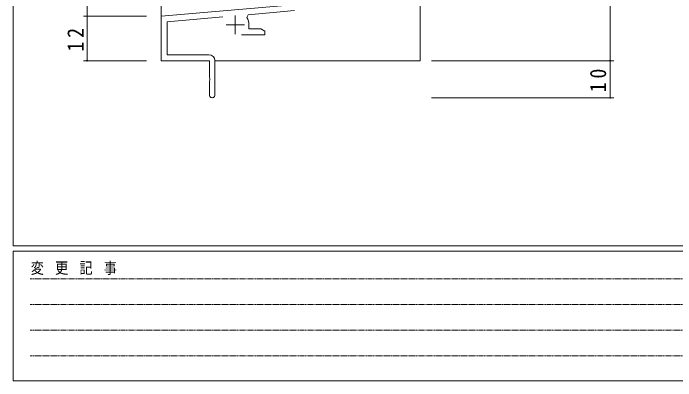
# Model space of a CAD drawing. Units: millimetres on the paper. Extents: x -397 to 397, y -282 to 282.
# Drawn here: x -393.9 to -214.9, y -282.1 to -182.9 of the extents above; entities that cross this region are included whole.
import ezdxf

# ---------------------------------------------------------------- set-up
doc = ezdxf.new("R2010")
doc.units = ezdxf.units.MM
doc.linetypes.add('USER1', pattern=[0.375, 0.25, -0.125])
for name, color, linetype, lineweight in [('0-1_YKK_ZWAK', 7, 'Continuous', 18), ('0-3_YKK_11', 7, 'Continuous', 18), ('0-4_YKK_12', 2, 'Continuous', 18), ('0-6_YKK_D', 6, 'Continuous', 18)]:
    doc.layers.add(name, color=color, linetype=linetype, lineweight=lineweight)
doc.styles.add('ＭＳ ゴシック', font='')
doc.styles.get('ＭＳ ゴシック').set_extended_font_data('MS Gothic')

msp = doc.modelspace()

# ---------------------------------------------------------------- linework, layer by layer
at = {"layer": '0-1_YKK_ZWAK'}
for p, q in [((-393.908, -245.7), (-393.908, 279.3)), ((376.092, -245.7), (-393.908, -245.7)), ((-393.908, -282.1), (-393.908, -247.1)), ((338.292, -247.1), (-393.908, -247.1)), ((-393.908, -282.1), (338.292, -282.1))]:
    msp.add_line(p, q, dxfattribs=at)
at = {"layer": '0-1_YKK_ZWAK', "linetype": 'USER1'}
for p, q in [((-389.31, -254.612), (-141.117, -254.612)), ((-389.31, -261.541), (-141.117, -261.541)), ((-389.31, -268.47), (-141.117, -268.47)), ((-389.31, -275.398), (-141.117, -275.398))]:
    msp.add_line(p, q, dxfattribs=at)
at = {"layer": '0-3_YKK_11'}
for p, q in [((-318.292, -180.584), (-353.908, -183.7)), ((-330.389, -183.279), (-317.922, -182.188)), ((-353.908, -183.7), (-353.908, -195.7)), ((-352.278, -185.194), (-337.278, -183.881)), ((-333.908, -183.5), (-333.908, -188.5)), ((-330.769, -184.041), (-330.389, -183.279)), ((-352.278, -194.07), (-352.278, -185.194)), ((-336.408, -186), (-331.408, -186)), ((-330.208, -187.07), (-330.208, -186)), ((-326.999, -187.07), (-330.208, -187.07)), ((-325.908, -187.7), (-326.999, -187.07)), ((-325.908, -188.7), (-325.908, -187.7)), ((-332.258, -188.7), (-325.908, -188.7)), ((-341.008, -194.07), (-352.278, -194.07)), ((-353.908, -195.7), (-340.908, -195.7)), ((-340.908, -195.7), (-340.908, -200.242)), ((-339.408, -204.95), (-339.408, -195.67)), ((-340.908, -200.242), (-340.788, -200.425)), ((-340.788, -200.425), (-340.788, -200.975)), ((-340.788, -200.975), (-340.908, -201.158)), ((-340.908, -201.158), (-340.908, -204.95))]:
    msp.add_line(p, q, dxfattribs=at)
for centre, radius, start, end in [((-333.908, -186), 3.7, 0, 31.96331), ((-341.008, -195.67), 1.6, 0.00001, 89.99999), ((-340.158, -204.95), 0.75, 179.99999, 0.00001)]:
    msp.add_arc(centre, radius, start, end, dxfattribs=at)
at = {"layer": '0-4_YKK_12'}
for p, q in [((-353.908, -195.7), (-353.908, -3.7)), ((-283.908, -139.177), (-283.908, -195.7)), ((-353.908, -195.7), (-341.208, -195.7)), ((-339.408, -195.7), (-283.908, -195.7))]:
    msp.add_line(p, q, dxfattribs=at)
at = {"layer": '0-6_YKK_D'}
for p, q in [((-232.605, -140.7), (-232.605, -195.7)), ((-373.908, -183.7), (-373.908, -170.7)), ((-357.908, -183.7), (-374.908, -183.7)), ((-357.908, -183.7), (-374.908, -183.7)), ((-373.908, -183.7), (-373.908, -195.7)), ((-357.908, -195.7), (-374.908, -195.7)), ((-280.908, -195.7), (-231.605, -195.7)), ((-268.605, -195.7), (-231.605, -195.7)), ((-232.605, -195.7), (-232.605, -205.7)), ((-280.908, -205.7), (-231.605, -205.7))]:
    msp.add_line(p, q, dxfattribs=at)
for centre, start, end in [((-373.908, -183.7), 90, 270), ((-373.908, -183.7), 90, 270), ((-373.908, -183.7), 270, 90), ((-373.908, -183.7), 270, 90), ((-373.908, -195.7), 90, 270), ((-373.908, -195.7), 270, 90), ((-232.605, -195.7), 90, 270), ((-232.605, -195.7), 90, 270), ((-232.605, -195.7), 270, 90), ((-232.605, -195.7), 270, 90), ((-232.605, -205.7), 90, 270), ((-232.605, -205.7), 270, 90)]:
    msp.add_arc(centre, 0.106, start, end, dxfattribs=at)

# ---------------------------------------------------------------- texts
at = {"layer": '0-1_YKK_ZWAK', "insert": (-389.194, -253.547), "char_height": 3.079, "attachment_point": 7, "style": 'ＭＳ ゴシック'}
msp.add_mtext('\\T1.23;\\W0.85;変\\~更\\~記\\~事', dxfattribs=at)
at = {"layer": '0-6_YKK_D', "color": 7, "char_height": 4.399, "attachment_point": 7, "rotation": 90, "style": 'ＭＳ ゴシック'}
for s, insert in [('\\T1.37;\\W0.9;12', (-374.908, -193.22)), ('\\T1.37;\\W0.9;10', (-233.605, -204.22))]:
    msp.add_mtext(s, dxfattribs=dict(at, insert=insert))

doc.saveas('drawing.dxf')
